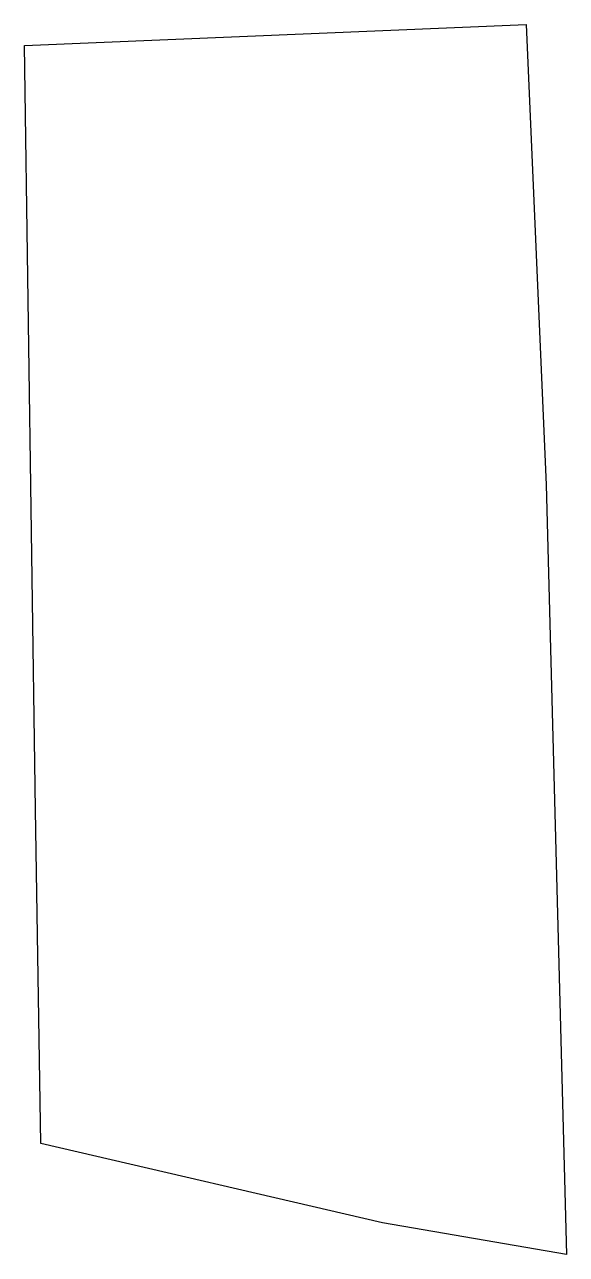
# Model space of a CAD drawing. Header units: millimetres. Extents: x 614615.4 to 614625.9, y 1321046.5 to 1321070.4.
import ezdxf

# ---------------------------------------------------------------- set-up
doc = ezdxf.new("R2010")
doc.units = ezdxf.units.MM

msp = doc.modelspace()

# ---------------------------------------------------------------- linework, layer by layer
msp.add_lwpolyline([(614615.379, 1321069.954), (614625.109, 1321070.359), (614625.493, 1321061.43), (614625.886, 1321046.505), (614622.317, 1321047.119), (614615.692, 1321048.656), (614615.589, 1321055.136)], close=True)

doc.saveas('drawing.dxf')
